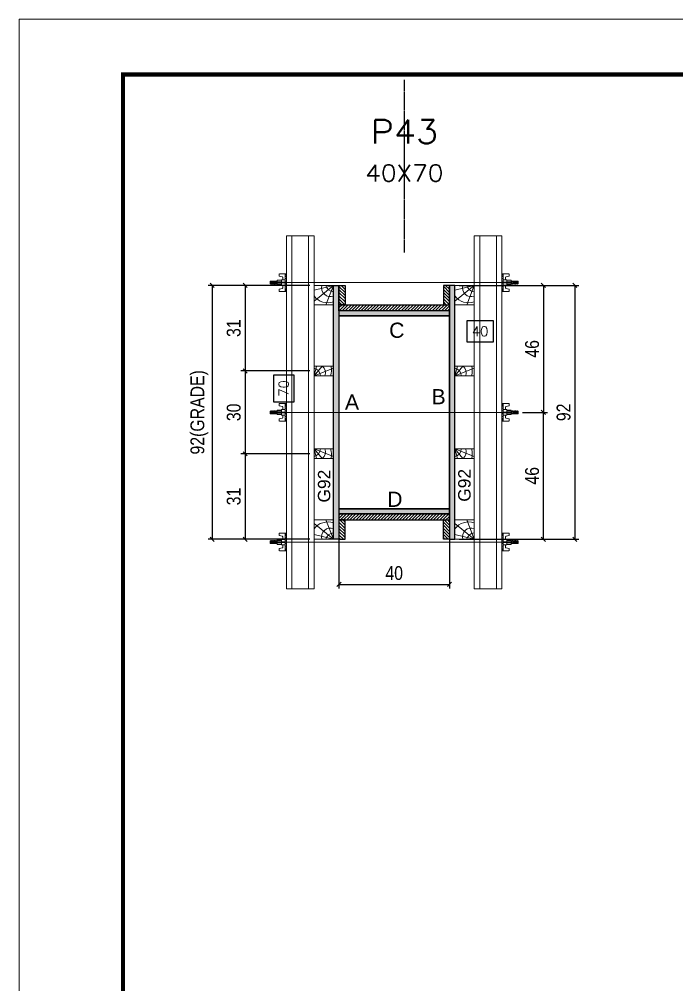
# Model space of a CAD drawing. Extents: x 2949 to 9230, y 1140 to 12527.
# Drawn here: x 6133 to 6608, y 8381 to 9081 of the extents above; entities that cross this region are included whole.
import ezdxf
from ezdxf.enums import TextEntityAlignment as Align

# ---------------------------------------------------------------- set-up
doc = ezdxf.new("R2010")
doc.units = 0
doc.linetypes.add('DASHED', pattern=[0.75, 0.5, -0.25])
doc.linetypes.add('HIDDEN', pattern=[0.375, 0.25, -0.125])
for name, color, linetype in [('CHAPA', 1, 'Continuous'), ('COTA', 241, 'Continuous'), ('MEIO_PONT', 93, 'Continuous'), ('Painéis', 200, 'Continuous'), ('SARRAFO', 251, 'Continuous'), ('Texto de Titulo', 7, 'Continuous'), ('Texto Qtd Sarr', 242, 'Continuous'), ('TEXTO_GERAL', 7, 'Continuous')]:
    doc.layers.add(name, color=color, linetype=linetype)
for name, color, linetype, lineweight in [('Folhas', 255, 'Continuous', 9), ('Hachura', 251, 'Continuous', 9), ('Madeira', 126, 'Continuous', 18), ('Perfil Metálico', 224, 'Continuous', 18), ('SARRAFO DE PRESSAO', 251, 'DASHED', 9), ('Texto Seção', 7, 'Continuous', 15)]:
    doc.layers.add(name, color=color, linetype=linetype, lineweight=lineweight)
doc.styles.add('ARIAL', font='arial.ttf')
doc.styles.add('COTA TECNICA 2X', font='techl___.ttf', dxfattribs={"height": 10})
doc.styles.add('ROMANS', font='romans.shx')
doc.styles.add('SANSSERIF', font='sas_____.pfb')
doc.dimstyles.new('SECAO PILAR', dxfattribs={"dimtxt": 10, "dimasz": 3, "dimexe": 3, "dimexo": 3, "dimgap": 3, "dimtad": 1, "dimdec": 1, "dimlfac": 0.5, "dimzin": 12, "dimdsep": 46, "dimtxsty": 'COTA TECNICA 2X', "dimblk1": 'OBLIQUE', "dimblk2": 'OBLIQUE', "dimsah": 1, "dimcen": 0.9, "dimclrd": 256, "dimclre": 256, "dimclrt": 256, "dimadec": 1, "dimazin": 3, "dimtfac": 1, "dimtdec": 1, "dimtmove": 0, "dimatfit": 3, "dimfxl": 1, "dimtolj": 1, "dimtzin": 12, "dimarcsym": 0})
doc.dimstyles.new('SECÇÃO 2', dxfattribs={"dimtxt": 7, "dimasz": 6, "dimexe": 0.18, "dimexo": 2, "dimgap": -4, "dimtad": 3, "dimdec": 1, "dimlfac": 0.5, "dimzin": 12, "dimdsep": 46, "dimtxsty": 'ROMANS', "dimblk": 'ARCHTICK', "dimcen": 0.09, "dimse1": 1, "dimse2": 1, "dimsd1": 1, "dimsd2": 1, "dimclrd": 180, "dimclre": 5, "dimclrt": 1, "dimadec": 0, "dimazin": 3, "dimtfac": 1, "dimtdec": 1, "dimtofl": 0, "dimtmove": 0, "dimatfit": 3, "dimldrblk": 'ARCHTICK', "dimfxl": 1, "dimtolj": 1, "dimtzin": 0, "dimarcsym": 0})
pattern_1 = [(45, (15848.9035, 31613.9956), (-1.12253202, 1.12253202), [])]

# ---------------------------------------------------------------- blocks, each defined once
blk = doc.blocks.new('9999999999')
at = {"layer": 'Folhas'}
blk.add_lwpolyline([(98138.98, 34190.21), (99623.98, 34190.21), (99623.98, 35240.21), (98138.98, 35240.21)], close=True, dxfattribs=at)
at = {"layer": 'Folhas', "color": 30, "const_width": 3}
blk.add_lwpolyline([(98213.98, 34230.21), (99583.98, 34230.21), (99583.98, 35200.21), (98213.98, 35200.21)], close=True, dxfattribs=at)
blk = doc.blocks.new('*D214')
at = {"layer": 'COTA', "color": 180, "lineweight": -2, "transparency": 16777216}
for p, q in [((6331.46, 8823.22), (6316.46, 8823.22)), ((6316.46, 8823.22), (6316.46, 8803.89)), ((6331.46, 8803.89), (6331.46, 8823.22)), ((6316.46, 8803.89), (6331.46, 8803.89))]:
    blk.add_line(p, q, dxfattribs=at)
at = {"layer": 'Defpoints', "color": 0, "transparency": 16777216}
for p in [(6363.95, 8866.19), (6335.46, 8726.19), (6363.95, 8726.19)]:
    blk.add_point(p, dxfattribs=at)
at = {"layer": 'COTA', "color": 1, "transparency": 16777216, "insert": (6323.96, 8813.56), "char_height": 7, "attachment_point": 5, "rotation": 90, "style": 'ROMANS'}
blk.add_mtext('\\A1;70', dxfattribs=at)
blk = doc.blocks.new('_ArchTick')
at = {"color": 0, "linetype": 'ByBlock', "const_width": 0.15}
blk.add_lwpolyline([(-0.5, -0.5), (0.5, 0.5)], dxfattribs=at)
blk = doc.blocks.new('_Oblique')
at = {"color": 0, "linetype": 'ByBlock', "lineweight": -2}
blk.add_line((-0.5, -0.5), (0.5, 0.5), dxfattribs=at)
blk = doc.blocks.new('*D215')
at = {"layer": 'COTA', "lineweight": -2, "transparency": 16777216}
for p, q in [((6450.95, 8888.19), (6537.73, 8888.19)), ((6534.73, 8888.19), (6534.73, 8704.19)), ((6450.95, 8704.19), (6537.73, 8704.19))]:
    blk.add_line(p, q, dxfattribs=at)
at = {"layer": 'Defpoints', "color": 0, "transparency": 16777216}
for p in [(6447.95, 8888.19), (6447.95, 8704.19), (6534.73, 8704.19)]:
    blk.add_point(p, dxfattribs=at)
at = {"layer": 'COTA', "lineweight": -2, "transparency": 16777216, "xscale": 3, "yscale": 3, "zscale": 3}
for p, rotation in [((6534.73, 8888.19), 90), ((6534.73, 8704.19), 270)]:
    blk.add_blockref('_Oblique', p, dxfattribs=dict(at, rotation=rotation))
at = {"layer": 'COTA', "transparency": 16777216, "insert": (6526.64, 8796.19), "char_height": 10, "attachment_point": 5, "rotation": 90, "style": 'COTA TECNICA 2X'}
blk.add_mtext('\\A1;92', dxfattribs=at)
blk = doc.blocks.new('*D216')
at = {"layer": 'COTA', "lineweight": -2, "transparency": 16777216}
for p, q in [((6484.95, 8888.19), (6514.96, 8888.19)), ((6511.96, 8888.19), (6511.96, 8796.19)), ((6496.75, 8796.19), (6514.96, 8796.19))]:
    blk.add_line(p, q, dxfattribs=at)
at = {"layer": 'Defpoints', "color": 0, "transparency": 16777216}
for p in [(6481.95, 8888.19), (6493.75, 8796.19), (6511.96, 8796.19)]:
    blk.add_point(p, dxfattribs=at)
at = {"layer": 'COTA', "lineweight": -2, "transparency": 16777216, "xscale": 3, "yscale": 3, "zscale": 3}
for p, rotation in [((6511.96, 8888.19), 90), ((6511.96, 8796.19), 270)]:
    blk.add_blockref('_Oblique', p, dxfattribs=dict(at, rotation=rotation))
at = {"layer": 'COTA', "transparency": 16777216, "insert": (6503.86, 8842.19), "char_height": 10, "attachment_point": 5, "rotation": 90, "style": 'COTA TECNICA 2X'}
blk.add_mtext('\\A1;46', dxfattribs=at)
blk = doc.blocks.new('*D217')
at = {"layer": 'COTA', "lineweight": -2, "transparency": 16777216}
for p, q in [((6496.75, 8796.19), (6514.96, 8796.19)), ((6511.96, 8704.19), (6511.96, 8796.19)), ((6484.95, 8704.19), (6514.96, 8704.19))]:
    blk.add_line(p, q, dxfattribs=at)
at = {"layer": 'Defpoints', "color": 0, "transparency": 16777216}
for p in [(6493.75, 8796.19), (6511.96, 8796.19), (6481.95, 8704.19)]:
    blk.add_point(p, dxfattribs=at)
at = {"layer": 'COTA', "lineweight": -2, "transparency": 16777216, "xscale": 3, "yscale": 3, "zscale": 3}
for p, rotation in [((6511.96, 8796.19), 90), ((6511.96, 8704.19), 270)]:
    blk.add_blockref('_Oblique', p, dxfattribs=dict(at, rotation=rotation))
at = {"layer": 'COTA', "transparency": 16777216, "insert": (6503.86, 8750.19), "char_height": 10, "attachment_point": 5, "rotation": 90, "style": 'COTA TECNICA 2X'}
blk.add_mtext('\\A1;46', dxfattribs=at)
blk = doc.blocks.new('*D218')
at = {"layer": 'COTA', "color": 180, "lineweight": -2, "transparency": 16777216}
for p, q in [((6475.8, 8862.39), (6456.47, 8862.39)), ((6456.47, 8862.39), (6456.47, 8847.39)), ((6475.8, 8847.39), (6475.8, 8862.39)), ((6456.47, 8847.39), (6475.8, 8847.39))]:
    blk.add_line(p, q, dxfattribs=at)
at = {"layer": 'Defpoints', "color": 0, "transparency": 16777216}
for p in [(6363.95, 8866.19), (6443.95, 8866.19), (6443.95, 8843.39)]:
    blk.add_point(p, dxfattribs=at)
at = {"layer": 'COTA', "color": 1, "transparency": 16777216, "insert": (6466.13, 8854.89), "char_height": 7, "attachment_point": 5, "style": 'ROMANS'}
blk.add_mtext('\\A1;40', dxfattribs=at)
blk = doc.blocks.new('titulo1')
at = {"layer": 'Defpoints', "color": 252, "linetype": 'HIDDEN', "ltscale": 2}
blk.add_line((0, 0), (0, 125), dxfattribs=at)
at = {"layer": 'Defpoints', "style": 'ROMANS', "oblique": 15}
blk.add_attdef('FOLHA', text='', height=10, dxfattribs=at).set_placement((0, 15.58), align=Align.MIDDLE_CENTER)
at = {"layer": 'Texto Qtd Sarr', "color": 3, "style": 'ROMANS', "oblique": 15}
for tag, height, p in [('TITULO', 17, (0, 71.45)), ('SEÇÃO', 12, (0, 41.55))]:
    blk.add_attdef(tag, text='', height=height, dxfattribs=at).set_placement(p, align=Align.MIDDLE_CENTER)
blk = doc.blocks.new('PONTALETE')
at = {"layer": 'Madeira'}
for q in [(2.71, 7), (7, 5.76), (7, 1.74)]:
    blk.add_line((0, 0), q, dxfattribs=at)
blk.add_lwpolyline([(0, 0), (7, 0), (7, 7), (0, 7)], close=True, dxfattribs=at)
for centre, radius, start, end in [((2.04, 0.06), 6.23, 37.2818, 109.0913), ((1.09, 0.9), 3.19, 343.603, 109.9847), ((-0.21, -0.78), 3.09, 14.6322, 86.0383)]:
    blk.add_arc(centre, radius, start, end, dxfattribs=at)
blk = doc.blocks.new('*D219')
at = {"layer": 'COTA', "lineweight": -2, "transparency": 16777216}
for p, q in [((6342.95, 8888.19), (6269.17, 8888.19)), ((6272.17, 8888.19), (6272.17, 8704.19)), ((6342.95, 8704.19), (6269.17, 8704.19))]:
    blk.add_line(p, q, dxfattribs=at)
at = {"layer": 'Defpoints', "color": 0, "transparency": 16777216}
for p in [(6345.95, 8888.19), (6272.17, 8704.19), (6345.95, 8704.19)]:
    blk.add_point(p, dxfattribs=at)
at = {"layer": 'COTA', "lineweight": -2, "transparency": 16777216, "xscale": 3, "yscale": 3, "zscale": 3}
for p, rotation in [((6272.17, 8888.19), 90), ((6272.17, 8704.19), 270)]:
    blk.add_blockref('_Oblique', p, dxfattribs=dict(at, rotation=rotation))
at = {"layer": 'COTA', "transparency": 16777216, "insert": (6262.95, 8796.19), "char_height": 10, "attachment_point": 5, "rotation": 90, "style": 'COTA TECNICA 2X'}
blk.add_mtext('\\A1;92(GRADE)', dxfattribs=at)
blk = doc.blocks.new('MEIO PONTALETE')
at = {"layer": 'Madeira'}
for q in [(2.71, 7), (3.5, 2.88), (3.5, 0.87)]:
    blk.add_line((0, 0), q, dxfattribs=at)
blk.add_lwpolyline([(0, 0), (3.5, 0), (3.5, 7), (0, 7)], close=True, dxfattribs=at)
for centre, radius, start, end in [((2.04, 0.06), 6.23, 76.4499, 109.0913), ((1.09, 0.9), 3.19, 40.9063, 109.9847), ((-0.21, -0.78), 3.09, 14.6322, 86.0383)]:
    blk.add_arc(centre, radius, start, end, dxfattribs=at)
blk = doc.blocks.new('*D220')
at = {"layer": 'COTA', "lineweight": -2, "transparency": 16777216}
for p, q in [((6342.95, 8766.19), (6293.02, 8766.19)), ((6296.02, 8766.19), (6296.02, 8704.19)), ((6342.95, 8704.19), (6293.02, 8704.19))]:
    blk.add_line(p, q, dxfattribs=at)
at = {"layer": 'Defpoints', "color": 0, "transparency": 16777216}
for p in [(6345.95, 8766.19), (6296.02, 8704.19), (6345.95, 8704.19)]:
    blk.add_point(p, dxfattribs=at)
at = {"layer": 'COTA', "lineweight": -2, "transparency": 16777216, "xscale": 3, "yscale": 3, "zscale": 3}
for p, rotation in [((6296.02, 8766.19), 90), ((6296.02, 8704.19), 270)]:
    blk.add_blockref('_Oblique', p, dxfattribs=dict(at, rotation=rotation))
at = {"layer": 'COTA', "transparency": 16777216, "insert": (6287.8, 8735.19), "char_height": 10, "attachment_point": 5, "rotation": 90, "style": 'COTA TECNICA 2X'}
blk.add_mtext('\\A1;31', dxfattribs=at)
blk = doc.blocks.new('C')
at = {"layer": 'Hachura', "color": 0}
for p, q in [((0, 3.22), (0, -3.22)), ((0.45, 3.22), (0, 3.22)), ((0.46, 3.16), (0, 3.16)), ((0.46, 3.05), (0, 3.05)), ((0.46, 2.88), (0, 2.88)), ((0, 2.75), (0, -1.16)), ((0.46, 2.65), (0, 2.65)), ((0.46, 2.23), (0, 2.23)), ((0.46, 1.51), (0, 1.51)), ((0.39, 0.49), (0.17, 0.49)), ((0.45, -3.23), (0.45, 3.22)), ((0.45, 3.22), (2.58, 3.22)), ((1.74, 0.97), (0.45, 0.97)), ((1.45, 0.1), (0.45, 0.1)), ((1.35, 1.94), (1.35, 0.96)), ((2.58, 2.39), (1.47, 2.09)), ((1.74, -0.97), (1.74, 0.97)), ((1.74, 0.97), (1.74, 0.84)), ((1.74, 0.97), (1.74, 0.84)), ((1.74, 0.84), (3.35, 0.84)), ((3.35, 0.45), (1.74, 0.45)), ((2.58, 3.22), (2.58, 2.39)), ((3.32, 0.84), (3.32, -0.84)), ((3.35, 0.84), (3.35, -0.84)), ((3.68, 0.45), (3.35, 0.45)), ((3.84, -0.52), (3.35, 0.45)), ((3.35, 0.06), (3.67, -0.57)), ((3.68, 0.45), (4.16, -0.52)), ((3.72, 0.5), (4.25, -0.57)), ((4.37, -0.55), (3.83, 0.53)), ((4.15, 0.45), (3.93, 0.45)), ((4.42, -0.52), (3.93, 0.45)), ((4.15, 0.45), (4.26, 0.45)), ((4.26, 0.45), (4.74, -0.52)), ((4.3, 0.5), (4.83, -0.57)), ((4.95, -0.55), (4.41, 0.53)), ((4.51, 0.45), (4.84, 0.45)), ((5, -0.52), (4.51, 0.45)), ((4.84, 0.45), (5.32, -0.52)), ((4.88, 0.5), (5.41, -0.57)), ((5.53, -0.55), (4.99, 0.53)), ((5.58, -0.52), (5.09, 0.45)), ((5.42, 0.45), (5.09, 0.45)), ((5.58, -0.52), (5.09, 0.45)), ((5.42, 0.45), (5.74, -0.19)), ((5.46, 0.5), (5.74, -0.07)), ((5.74, 0.19), (5.57, 0.53)), ((5.74, 0.32), (5.68, 0.45)), ((5.68, 0.45), (5.74, 0.45)), ((5.74, 0.45), (5.9, 0.29)), ((5.74, 0.45), (5.74, -0.52)), ((5.9, -0.36), (5.9, 0.29)), ((0.45, 0), (0, 0)), ((0.46, -1.52), (0, -1.52)), ((0.46, -2.23), (0, -2.23)), ((0.46, -2.65), (0, -2.65)), ((0.46, -2.88), (0, -2.88)), ((0.46, -3.05), (0, -3.05)), ((0.46, -3.16), (0, -3.16)), ((0, -3.22), (2.57, -3.22)), ((0.08, -0.48), (0.29, -0.48)), ((0.29, -0.48), (0.4, -0.48)), ((0.45, 0), (0.45, -0.97)), ((0.45, -0.16), (1.45, -0.16)), ((0.45, -0.65), (0.45, -0.32)), ((0.45, -3.23), (0.45, -0.65)), ((0.45, -0.97), (1.74, -0.97)), ((1.35, -1.94), (1.35, -0.97)), ((2.58, -2.39), (1.47, -2.1)), ((3.35, -0.32), (1.74, -0.32)), ((3.35, -0.84), (1.74, -0.84)), ((2.58, -3.23), (2.58, -2.39)), ((3.35, -0.07), (3.58, -0.52)), ((3.35, -0.52), (3.58, -0.52)), ((3.84, -0.52), (4.16, -0.52)), ((4.42, -0.52), (4.74, -0.52)), ((4.63, -0.52), (4.74, -0.52)), ((5, -0.52), (5.32, -0.52)), ((5.58, -0.52), (5.74, -0.52)), ((5.74, -0.52), (5.9, -0.36)), ((5.74, -0.52), (5.74, -0.52))]:
    blk.add_line(p, q, dxfattribs=at)
for centre, radius, start, end in [((1.52, 1.94), 0.161, 104.7436, 180), ((1.44, -0.03), 0.129, 272.695, 87.305), ((3.81, 0.39), 0.143, 25.5688, 154.4312), ((4.39, 0.39), 0.143, 25.5688, 154.4312), ((4.97, 0.39), 0.143, 25.5688, 154.4312), ((5.55, 0.39), 0.143, 25.5688, 154.4312), ((0.17, -0.37), 0.174, 221.744, 317.8592), ((1.52, -1.94), 0.161, 180, 255.2564), ((3.71, -0.4), 0.174, 222.1408, 318.256), ((4.29, -0.4), 0.174, 222.1408, 318.256), ((4.87, -0.4), 0.174, 222.1408, 318.256), ((5.45, -0.4), 0.174, 222.1408, 318.256), ((5.61, -0.4), 0.174, 317.8592, 318.256)]:
    blk.add_arc(centre, radius, start, end, dxfattribs=at)
blk = doc.blocks.new('*D221')
at = {"layer": 'COTA', "lineweight": -2, "transparency": 16777216}
for p, q in [((6342.95, 8888.19), (6293.02, 8888.19)), ((6296.02, 8888.19), (6296.02, 8826.19)), ((6342.95, 8826.19), (6293.02, 8826.19))]:
    blk.add_line(p, q, dxfattribs=at)
at = {"layer": 'Defpoints', "color": 0, "transparency": 16777216}
for p in [(6345.95, 8888.19), (6296.02, 8826.19), (6345.95, 8826.19)]:
    blk.add_point(p, dxfattribs=at)
at = {"layer": 'COTA', "lineweight": -2, "transparency": 16777216, "xscale": 3, "yscale": 3, "zscale": 3}
for p, rotation in [((6296.02, 8888.19), 90), ((6296.02, 8826.19), 270)]:
    blk.add_blockref('_Oblique', p, dxfattribs=dict(at, rotation=rotation))
at = {"layer": 'COTA', "transparency": 16777216, "insert": (6287.8, 8857.19), "char_height": 10, "attachment_point": 5, "rotation": 90, "style": 'COTA TECNICA 2X'}
blk.add_mtext('\\A1;31', dxfattribs=at)
blk = doc.blocks.new('*D222')
at = {"layer": 'COTA', "lineweight": -2, "transparency": 16777216}
for p, q in [((6342.95, 8826.19), (6293.02, 8826.19)), ((6296.02, 8826.19), (6296.02, 8766.19)), ((6342.95, 8766.19), (6293.02, 8766.19))]:
    blk.add_line(p, q, dxfattribs=at)
at = {"layer": 'Defpoints', "color": 0, "transparency": 16777216}
for p in [(6345.95, 8826.19), (6296.02, 8766.19), (6345.95, 8766.19)]:
    blk.add_point(p, dxfattribs=at)
at = {"layer": 'COTA', "lineweight": -2, "transparency": 16777216, "xscale": 3, "yscale": 3, "zscale": 3}
for p, rotation in [((6296.02, 8826.19), 90), ((6296.02, 8766.19), 270)]:
    blk.add_blockref('_Oblique', p, dxfattribs=dict(at, rotation=rotation))
at = {"layer": 'COTA', "transparency": 16777216, "insert": (6287.8, 8796.19), "char_height": 10, "attachment_point": 5, "rotation": 90, "style": 'COTA TECNICA 2X'}
blk.add_mtext('\\A1;30', dxfattribs=at)
blk = doc.blocks.new('*D768')
at = {"layer": 'COTA', "lineweight": -2, "transparency": 16777216}
for p, q in [((6363.95, 8719.59), (6363.95, 8668.55)), ((6443.95, 8719.59), (6443.95, 8668.55)), ((6363.95, 8671.55), (6443.95, 8671.55))]:
    blk.add_line(p, q, dxfattribs=at)
at = {"layer": 'Defpoints', "color": 0, "transparency": 16777216}
for p in [(6363.95, 8722.59), (6443.95, 8722.59), (6443.95, 8671.55)]:
    blk.add_point(p, dxfattribs=at)
at = {"layer": 'COTA', "lineweight": -2, "transparency": 16777216, "xscale": 3, "yscale": 3, "zscale": 3, "rotation": 180}
blk.add_blockref('_Oblique', (6363.95, 8671.55), dxfattribs=at)
at = {"layer": 'COTA', "lineweight": -2, "transparency": 16777216, "xscale": 3, "yscale": 3, "zscale": 3}
blk.add_blockref('_Oblique', (6443.95, 8671.55), dxfattribs=at)
at = {"layer": 'COTA', "transparency": 16777216, "insert": (6403.95, 8679.65), "char_height": 10, "attachment_point": 5, "style": 'COTA TECNICA 2X'}
blk.add_mtext('\\A1;40', dxfattribs=at)

msp = doc.modelspace()

# ---------------------------------------------------------------- hatches: boundary and pattern name
at = {"layer": 'Hachura'}
h = msp.add_hatch(color=256, dxfattribs=at)
h.dxf.hatch_style = 1
h.paths.add_polyline_path([(6363.95, 8704.19), (6359.95, 8704.19), (6359.95, 8888.19), (6363.95, 8888.19)])
h = msp.add_hatch(color=256, dxfattribs=at)
h.dxf.hatch_style = 1
h.paths.add_polyline_path([(6363.95, 8704.19), (6359.95, 8704.19), (6359.95, 8888.19), (6363.95, 8888.19)])
h = msp.add_hatch(dxfattribs=at)
h.set_pattern_fill('ANSI31', color=256, scale=0.5, angle=90, style=0)
h.set_pattern_definition([(135, (-16527.4565, 18012.1393), (-1.12253202, -1.12253202), [])])
h.paths.add_polyline_path([(6363.95, 8874.19), (6368.35, 8874.19), (6368.35, 8888.19), (6363.95, 8888.19)])
h = msp.add_hatch(dxfattribs=at)
h.set_pattern_fill('ANSI31', color=256, scale=0.5, angle=90, style=0)
h.set_pattern_definition([(135, (-16485.4565, 18012.1393), (-1.12253202, -1.12253202), [])])
h.paths.add_polyline_path([(6443.95, 8874.19), (6439.55, 8874.19), (6439.55, 8888.19), (6443.95, 8888.19)])
h = msp.add_hatch(color=256, dxfattribs=at)
h.dxf.hatch_style = 1
h.paths.add_polyline_path([(6443.95, 8704.19), (6447.95, 8704.19), (6447.95, 8888.19), (6443.95, 8888.19)])
h = msp.add_hatch(color=256, dxfattribs=at)
h.dxf.hatch_style = 1
h.paths.add_polyline_path([(6443.95, 8704.19), (6447.95, 8704.19), (6447.95, 8888.19), (6443.95, 8888.19)])
h = msp.add_hatch(dxfattribs=at)
h.set_pattern_fill('ANSI31', color=256, scale=0.5, style=0)
h.set_pattern_definition(pattern_1)
h.paths.add_polyline_path([(6443.95, 8869.79), (6443.95, 8874.19), (6363.95, 8874.19), (6363.95, 8869.79)])
h = msp.add_hatch(color=256, dxfattribs=at)
h.dxf.hatch_style = 1
h.paths.add_polyline_path([(6363.95, 8869.79), (6363.95, 8866.19), (6443.95, 8866.19), (6443.95, 8869.79)])
h = msp.add_hatch(color=256, dxfattribs=at)
h.dxf.hatch_style = 1
h.paths.add_polyline_path([(6363.95, 8869.79), (6363.95, 8866.19), (6443.95, 8866.19), (6443.95, 8869.79)])
h = msp.add_hatch(color=256, dxfattribs=at)
h.dxf.hatch_style = 1
h.paths.add_polyline_path([(6363.95, 8726.19), (6363.95, 8722.59), (6443.95, 8722.59), (6443.95, 8726.19)])
h = msp.add_hatch(color=256, dxfattribs=at)
h.dxf.hatch_style = 1
h.paths.add_polyline_path([(6363.95, 8726.19), (6363.95, 8722.59), (6443.95, 8722.59), (6443.95, 8726.19)])
h = msp.add_hatch(dxfattribs=at)
h.set_pattern_fill('ANSI31', color=256, scale=0.5, style=0)
h.set_pattern_definition(pattern_1)
h.paths.add_polyline_path([(6443.95, 8722.59), (6443.95, 8718.19), (6363.95, 8718.19), (6363.95, 8722.59)])
h = msp.add_hatch(dxfattribs=at)
h.set_pattern_fill('ANSI31', color=256, scale=0.5, angle=90, style=0)
h.set_pattern_definition([(135, (-16527.4565, 18207.1393), (-1.12253202, -1.12253202), [])])
h.paths.add_polyline_path([(6363.95, 8718.19), (6368.35, 8718.19), (6368.35, 8704.19), (6363.95, 8704.19)])
h = msp.add_hatch(dxfattribs=at)
h.set_pattern_fill('ANSI31', color=256, scale=0.5, angle=90, style=0)
h.set_pattern_definition([(135, (-16485.4565, 18207.1393), (-1.12253202, -1.12253202), [])])
h.paths.add_polyline_path([(6443.95, 8718.19), (6439.55, 8718.19), (6439.55, 8704.19), (6443.95, 8704.19)])

# ---------------------------------------------------------------- linework, layer by layer
at = {"layer": 'CHAPA'}
for points in [[(6363.95, 8704.19), (6359.95, 8704.19), (6359.95, 8888.19), (6363.95, 8888.19)], [(6363.95, 8704.19), (6359.95, 8704.19), (6359.95, 8888.19), (6363.95, 8888.19)], [(6443.95, 8704.19), (6447.95, 8704.19), (6447.95, 8888.19), (6443.95, 8888.19)], [(6443.95, 8704.19), (6447.95, 8704.19), (6447.95, 8888.19), (6443.95, 8888.19)], [(6363.95, 8869.79), (6363.95, 8866.19), (6443.95, 8866.19), (6443.95, 8869.79)], [(6363.95, 8869.79), (6363.95, 8866.19), (6443.95, 8866.19), (6443.95, 8869.79)], [(6363.95, 8726.19), (6363.95, 8722.59), (6443.95, 8722.59), (6443.95, 8726.19)], [(6363.95, 8726.19), (6363.95, 8722.59), (6443.95, 8722.59), (6443.95, 8726.19)]]:
    msp.add_lwpolyline(points, close=True, dxfattribs=at)
at = {"layer": 'Hachura'}
for p, q in [((6315.15, 8890.19), (6488.95, 8890.2)), ((6315.15, 8796.19), (6488.95, 8796.18)), ((6315.15, 8702.19), (6488.95, 8702.18))]:
    msp.add_line(p, q, dxfattribs=at)
at = {"layer": 'Madeira'}
for points in [[(6359.95, 8704.19), (6345.95, 8704.19), (6345.95, 8888.19), (6359.95, 8888.19)], [(6447.95, 8704.19), (6461.95, 8704.19), (6461.95, 8888.19), (6447.95, 8888.19)]]:
    msp.add_lwpolyline(points, close=True, dxfattribs=at)
at = {"layer": 'Painéis'}
msp.add_lwpolyline([(6443.95, 8866.19), (6363.95, 8866.19), (6363.95, 8726.19), (6443.95, 8726.19)], close=True, dxfattribs=at)
at = {"layer": 'Perfil Metálico'}
for points in [[(6325.95, 8668.19), (6345.95, 8668.19), (6345.95, 8924.19), (6325.95, 8924.19)], [(6341.95, 8924.19), (6329.95, 8924.19), (6329.95, 8668.19), (6341.95, 8668.19)], [(6481.95, 8668.19), (6461.95, 8668.19), (6461.95, 8924.19), (6481.95, 8924.19)], [(6465.95, 8924.19), (6477.95, 8924.19), (6477.95, 8668.19), (6465.95, 8668.19)]]:
    msp.add_lwpolyline(points, close=True, dxfattribs=at)
at = {"layer": 'SARRAFO'}
for points in [[(6368.35, 8888.19), (6368.35, 8874.19), (6363.95, 8874.19), (6363.95, 8888.19)], [(6439.55, 8888.19), (6439.55, 8874.19), (6443.95, 8874.19), (6443.95, 8888.19)], [(6363.95, 8874.19), (6443.95, 8874.19), (6443.95, 8869.79), (6363.95, 8869.79)], [(6363.95, 8718.19), (6443.95, 8718.19), (6443.95, 8722.59), (6363.95, 8722.59)], [(6368.35, 8704.19), (6368.35, 8718.19), (6363.95, 8718.19), (6363.95, 8704.19)], [(6439.55, 8704.19), (6439.55, 8718.19), (6443.95, 8718.19), (6443.95, 8704.19)]]:
    msp.add_lwpolyline(points, close=True, dxfattribs=at)

# ---------------------------------------------------------------- block references
at = {"layer": 'Hachura', "linetype": 'Continuous', "yscale": 2, "zscale": 2, "rotation": 180}
for p, xscale in [((6325.95, 8890.19), 2), ((6481.95, 8890.19), -2)]:
    msp.add_blockref('C', p, dxfattribs=dict(at, xscale=xscale))
at = {"layer": 'Hachura', "linetype": 'Continuous', "yscale": 2, "zscale": 2}
for p, xscale in [((6325.95, 8796.19), -2), ((6481.95, 8796.19), 2), ((6325.95, 8702.19), -2), ((6481.95, 8702.19), 2)]:
    msp.add_blockref('C', p, dxfattribs=dict(at, xscale=xscale))
at = {"layer": 'MEIO_PONT'}
for name, p, xscale, yscale, zscale, rotation in [('PONTALETE', (6359.95, 8888.19), 2, 2, 2, 180), ('PONTALETE', (6461.95, 8888.19), 2, 2, 2, 180), ('MEIO PONTALETE', (6345.95, 8822.69), -1.999999997962732, 1.999999997962732, 1.999999997962732, 270), ('MEIO PONTALETE', (6447.95, 8822.69), -1.999999997962732, 1.999999997962732, 1.999999997962732, 270), ('MEIO PONTALETE', (6345.95, 8769.69), 1.999999997962732, 1.999999997962732, 1.999999997962732, 270), ('MEIO PONTALETE', (6447.95, 8769.69), 1.999999997962732, 1.999999997962732, 1.999999997962732, 270)]:
    msp.add_blockref(name, p, dxfattribs=dict(at, xscale=xscale, yscale=yscale, zscale=zscale, rotation=rotation))
at = {"layer": 'MEIO_PONT', "xscale": -2, "yscale": 2, "zscale": 2}
for p in [(6359.95, 8704.19), (6461.95, 8704.19)]:
    msp.add_blockref('PONTALETE', p, dxfattribs=at)
at = {"layer": 'SARRAFO DE PRESSAO', "color": 6, "linetype": 'ByBlock'}
msp.add_blockref('9999999999', (-92006.44, -26159.2), dxfattribs=at)
at = {"layer": 'Texto Seção'}
ref = msp.add_blockref('titulo1', (6411.33, 8912.06), dxfattribs=at)
ref.add_attrib('TITULO', 'P43', dxfattribs={"layer": 'Texto de Titulo', "color": 7, "height": 17, "style": 'ROMANS', "width": 1.1}).set_placement((6411.33, 8999.56), align=Align.MIDDLE_CENTER)
ref.add_attrib('SEÇÃO', '40X70', dxfattribs={"layer": 'Texto de Titulo', "color": 7, "height": 12, "style": 'ROMANS', "width": 1.1}).set_placement((6411.33, 8969.56), align=Align.MIDDLE_CENTER)

# ---------------------------------------------------------------- texts
at = {"layer": 'TEXTO_GERAL', "style": 'ARIAL'}
for s, p in [('C', (6405.83, 8855.69)), ('A', (6373.41, 8803.63)), ('B', (6436.13, 8807.55)), ('D', (6404.43, 8733.19))]:
    msp.add_text(s, height=11, dxfattribs=at).set_placement(p, align=Align.MIDDLE_CENTER)
at = {"layer": 'TEXTO_GERAL', "color": 0, "linetype": 'Continuous', "style": 'SANSSERIF'}
for p in [(6353.22, 8730.85), (6454.79, 8731.4)]:
    msp.add_text('G92', height=9, rotation=90, dxfattribs=at).set_placement(p, align=Align.MIDDLE_LEFT)

# ---------------------------------------------------------------- dimensions: what is measured, and where the dimension line sits
at = {"layer": 'COTA'}
dim = msp.add_linear_dim(base=(6272.17, 8704.19), p1=(6345.95, 8888.19), p2=(6345.95, 8704.19), angle=270, text='<>(GRADE)', dimstyle='SECAO PILAR', dxfattribs=at)
dim.commit()
dim.dimension.update_dxf_attribs({"geometry": '*D219', "text_midpoint": (6262.95, 8796.19)})
for base, p1, p2, angle, picture, middle in [((6296.02, 8826.19), (6345.95, 8888.19), (6345.95, 8826.19), 270, '*D221', (6287.8, 8857.19)), ((6534.73, 8704.19), (6447.95, 8888.19), (6447.95, 8704.19), 270, '*D215', (6526.64, 8796.19)), ((6511.96, 8796.19), (6481.95, 8888.19), (6493.75, 8796.19), 270, '*D216', (6503.86, 8842.19)), ((6296.02, 8766.19), (6345.95, 8826.19), (6345.95, 8766.19), 270, '*D222', (6287.8, 8796.19)), ((6511.96, 8796.19), (6481.95, 8704.19), (6493.75, 8796.19), 90, '*D217', (6503.86, 8750.19)), ((6296.02, 8704.19), (6345.95, 8766.19), (6345.95, 8704.19), 270, '*D220', (6287.8, 8735.19))]:
    dim = msp.add_linear_dim(base=base, p1=p1, p2=p2, angle=angle, dimstyle='SECAO PILAR', dxfattribs=at)
    dim.commit()
    dim.dimension.update_dxf_attribs({"geometry": picture, "text_midpoint": middle})
dim = msp.add_linear_dim(base=(6335.46, 8726.19), p1=(6363.95, 8866.19), p2=(6363.95, 8726.19), angle=270, dimstyle='SECÇÃO 2', dxfattribs=at)
dim.commit()
dim.dimension.update_dxf_attribs({"geometry": '*D214', "text_midpoint": (6335.46, 8813.56), "dimtype": 160})
dim = msp.add_linear_dim(base=(6443.95, 8843.39), p1=(6363.95, 8866.19), p2=(6443.95, 8866.19), dimstyle='SECÇÃO 2', dxfattribs=at)
dim.commit()
dim.dimension.update_dxf_attribs({"geometry": '*D218', "text_midpoint": (6466.13, 8843.39), "dimtype": 160})
dim = msp.add_linear_dim(base=(6443.95, 8671.55), p1=(6363.95, 8722.59), p2=(6443.95, 8722.59), dimstyle='SECAO PILAR', dxfattribs=at)
dim.commit()
dim.dimension.update_dxf_attribs({"geometry": '*D768', "text_midpoint": (6403.95, 8679.65)})

doc.saveas('drawing.dxf')
